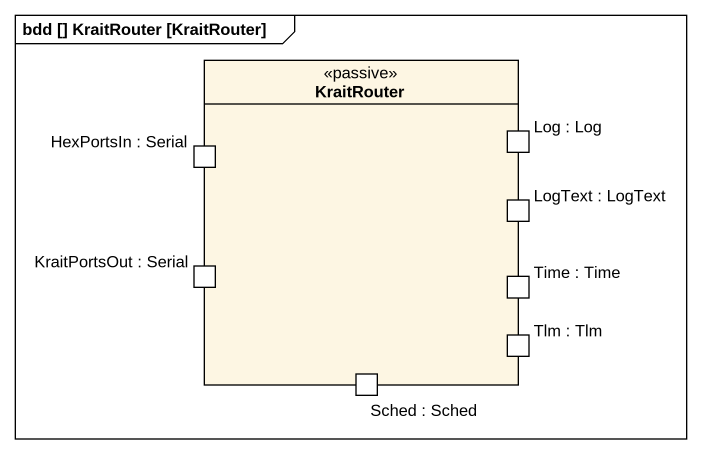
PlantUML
@startuml
mainframe bdd [] KraitRouter [KraitRouter]
rectangle KraitRouter <<passive>> {
  port "Log : Log" as Log_Log
  port "HexPortsIn : Serial" as HexPortsIn_Serial
  port "LogText : LogText" as LogText_LogText
  port "KraitPortsOut : Serial" as KraitPortsOut_Serial
  port "Time : Time" as Time_Time
  port "Tlm : Tlm" as Tlm_Tlm
  port "Sched : Sched" as Sched_Sched
}
@enduml
